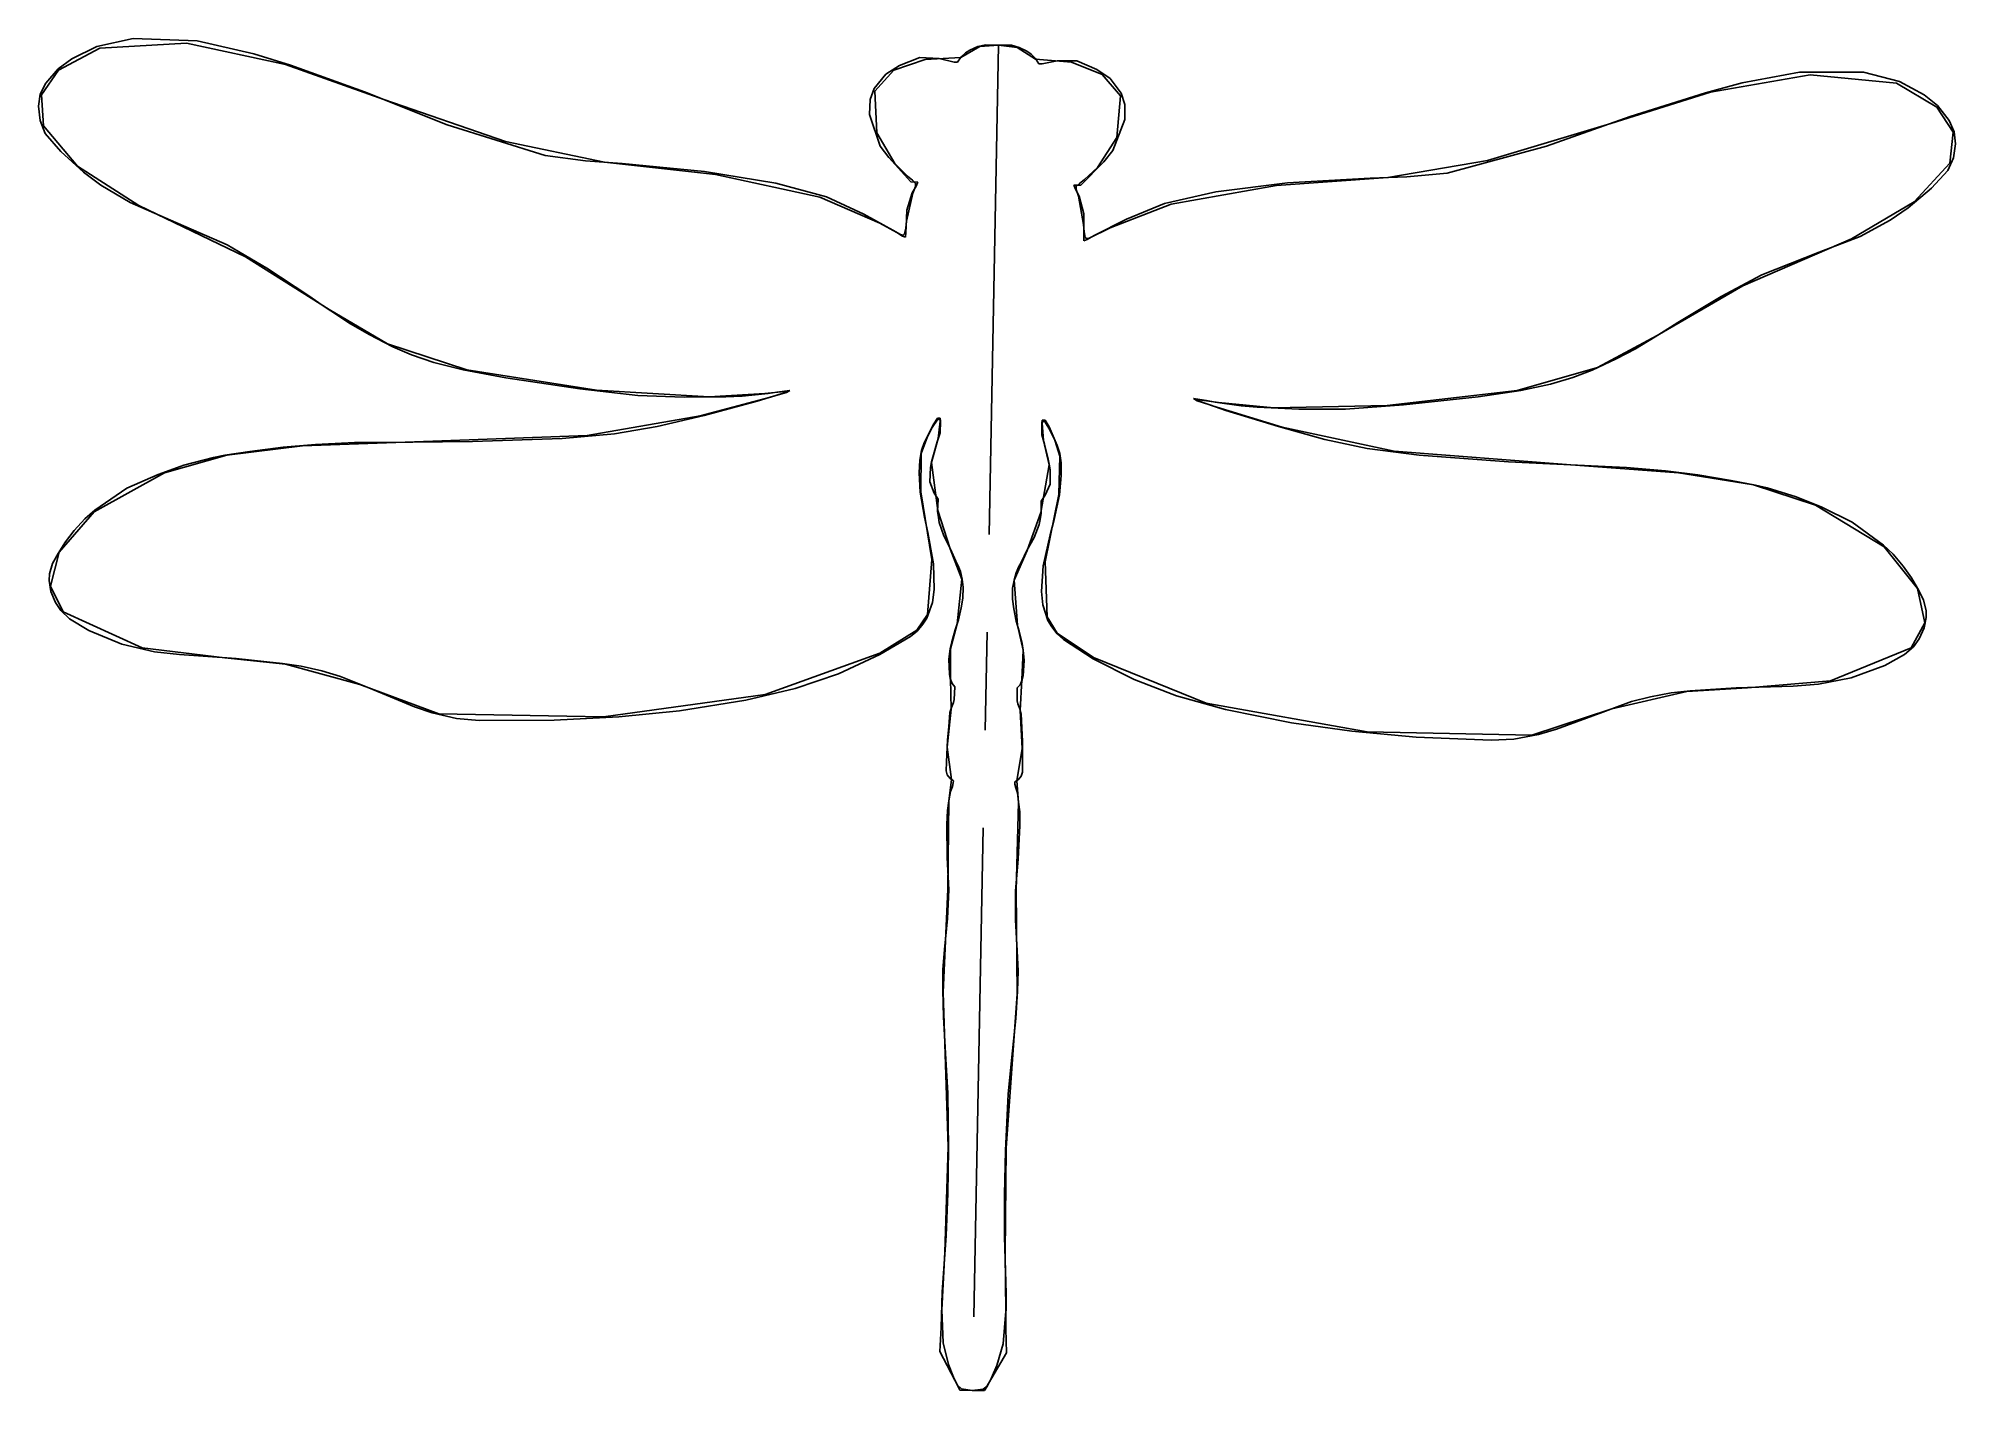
# Model space of a CAD drawing. Header units: millimetres. Extents: x 0.2 to 50, y 0 to 35.1.
import ezdxf

# ---------------------------------------------------------------- set-up
doc = ezdxf.new("R2010")
doc.units = ezdxf.units.MM
doc.linetypes.add('CENTERX2', pattern=[20.32, 12.7, -2.54, 2.54, -2.54])

msp = doc.modelspace()

# ---------------------------------------------------------------- linework, layer by layer
at = {"color": 7, "linetype": 'CENTERX2'}
for p, q in [((1.095, 34.579), (1.747, 34.897)), ((1.747, 34.897), (2.689, 35.107)), ((2.689, 35.107), (4.351, 35.042)), ((4.351, 35.042), (5.825, 34.707)), ((24.413, 34.803), (24.615, 34.894)), ((25.157, 34.926), (24.474, 0)), ((24.615, 34.894), (24.823, 34.939)), ((24.823, 34.939), (24.987, 34.933)), ((24.987, 34.933), (25.157, 34.926)), ((25.327, 34.926), (25.157, 34.926)), ((25.491, 34.926), (25.327, 34.926)), ((25.696, 34.873), (25.491, 34.926)), ((25.895, 34.774), (25.696, 34.873)), ((0.741, 34.315), (1.095, 34.579)), ((5.825, 34.707), (6.772, 34.413)), ((6.772, 34.413), (8.697, 33.72)), ((22.228, 34.181), (22.587, 34.4)), ((22.587, 34.4), (23.11, 34.607)), ((23.11, 34.607), (23.619, 34.587)), ((23.619, 34.587), (24.002, 34.492)), ((24.002, 34.492), (24.094, 34.488)), ((24.094, 34.488), (24.186, 34.625)), ((24.186, 34.625), (24.302, 34.73)), ((24.302, 34.73), (24.413, 34.803)), ((26.003, 34.697), (25.895, 34.774)), ((26.114, 34.588), (26.003, 34.697)), ((26.201, 34.447), (26.114, 34.588)), ((26.293, 34.447), (26.201, 34.447)), ((26.68, 34.527), (26.293, 34.447)), ((27.189, 34.527), (26.68, 34.527)), ((27.704, 34.3), (27.189, 34.527)), ((0.275, 33.654), (0.418, 33.943)), ((0.418, 33.943), (0.741, 34.315)), ((21.931, 33.806), (22.228, 34.181)), ((28.054, 34.067), (27.704, 34.3)), ((28.336, 33.68), (28.054, 34.067)), ((44.465, 33.952), (43.508, 33.695)), ((45.951, 34.23), (44.465, 33.952)), ((47.614, 34.23), (45.951, 34.23)), ((48.548, 33.983), (47.614, 34.23)), ((49.186, 33.639), (48.548, 33.983)), ((0.227, 33.346), (0.275, 33.654)), ((8.697, 33.72), (10.84, 32.866)), ((21.805, 33.127), (21.82, 33.517)), ((21.82, 33.517), (21.931, 33.806)), ((28.436, 33.387), (28.336, 33.68)), ((28.436, 32.998), (28.436, 33.387)), ((43.508, 33.695), (41.556, 33.078)), ((49.53, 33.362), (49.186, 33.639)), ((49.838, 32.978), (49.53, 33.362)), ((0.271, 32.974), (0.227, 33.346)), ((0.407, 32.64), (0.271, 32.974)), ((10.84, 32.866), (13.385, 32.067)), ((22.082, 32.311), (21.805, 33.127)), ((28.127, 32.193), (28.436, 32.998)), ((41.556, 33.078), (39.382, 32.309)), ((49.97, 32.683), (49.838, 32.978)), ((0.81, 32.166), (0.407, 32.64)), ((49.947, 32.004), (50.005, 32.373)), ((50.005, 32.373), (49.97, 32.683)), ((1.396, 31.636), (0.81, 32.166)), ((13.385, 32.067), (14.434, 31.93)), ((14.434, 31.93), (15.385, 31.854)), ((22.312, 32.01), (22.082, 32.311)), ((22.879, 31.384), (22.312, 32.01)), ((27.294, 31.297), (27.886, 31.901)), ((27.886, 31.901), (28.127, 32.193)), ((39.382, 32.309), (36.808, 31.609)), ((49.798, 31.675), (49.947, 32.004)), ((1.853, 31.292), (1.396, 31.636)), ((15.385, 31.854), (17.522, 31.653)), ((17.522, 31.653), (19.374, 31.344)), ((23.058, 31.377), (22.879, 31.384)), ((23.014, 31.271), (23.058, 31.377)), ((34.801, 31.474), (32.658, 31.358)), ((35.754, 31.514), (34.801, 31.474)), ((36.808, 31.609), (35.754, 31.514)), ((49.377, 31.217), (49.798, 31.675)), ((2.614, 30.842), (1.853, 31.292)), ((19.374, 31.344), (20.694, 30.99)), ((20.694, 30.99), (21.661, 30.545)), ((22.772, 30.644), (22.913, 31.095)), ((22.913, 31.095), (23.014, 31.271)), ((27.155, 31.19), (27.115, 31.297)), ((27.115, 31.297), (27.294, 31.297)), ((27.249, 31.01), (27.155, 31.19)), ((27.372, 30.554), (27.249, 31.01)), ((30.795, 31.121), (29.462, 30.819)), ((32.658, 31.358), (30.795, 31.121)), ((48.771, 30.711), (49.377, 31.217)), ((3.656, 30.388), (2.614, 30.842)), ((5.127, 29.747), (3.656, 30.388)), ((21.661, 30.545), (22.486, 30.087)), ((22.756, 30.218), (22.772, 30.644)), ((27.372, 30.128), (27.372, 30.554)), ((28.478, 30.412), (27.637, 29.986)), ((29.462, 30.819), (28.478, 30.412)), ((47.523, 29.964), (48.301, 30.384)), ((48.301, 30.384), (48.771, 30.711)), ((22.486, 30.087), (22.661, 29.976)), ((22.661, 29.976), (22.745, 29.944)), ((22.745, 29.944), (22.756, 30.218)), ((27.372, 29.854), (27.372, 30.128)), ((27.457, 29.882), (27.372, 29.854)), ((27.637, 29.986), (27.457, 29.882)), ((46.463, 29.552), (47.523, 29.964)), ((6.159, 29.144), (5.127, 29.747)), ((44.969, 28.968), (46.463, 29.552)), ((7.253, 28.424), (6.159, 29.144)), ((43.914, 28.406), (44.969, 28.968)), ((7.596, 28.184), (7.253, 28.424)), ((42.792, 27.729), (43.914, 28.406)), ((7.825, 28.031), (7.596, 28.184)), ((8.328, 27.699), (7.825, 28.031)), ((8.819, 27.416), (8.328, 27.699)), ((9.427, 27.101), (8.819, 27.416)), ((42.205, 27.359), (42.44, 27.504)), ((42.44, 27.504), (42.792, 27.729)), ((9.917, 26.891), (9.427, 27.101)), ((10.492, 26.695), (9.917, 26.891)), ((41.188, 26.783), (41.691, 27.048)), ((41.691, 27.048), (42.205, 27.359)), ((11.26, 26.5), (10.492, 26.695)), ((12.361, 26.292), (11.26, 26.5)), ((40.07, 26.302), (40.568, 26.492)), ((40.568, 26.492), (41.188, 26.783)), ((14.283, 26.008), (12.361, 26.292)), ((15.791, 25.838), (14.283, 26.008)), ((19.176, 25.89), (18.497, 25.816)), ((19.4, 25.922), (19.176, 25.89)), ((19.315, 25.816), (19.648, 25.91)), ((19.742, 25.961), (19.4, 25.922)), ((19.648, 25.91), (19.742, 25.961)), ((37.605, 25.799), (38.713, 25.964)), ((38.713, 25.964), (39.489, 26.129)), ((39.489, 26.129), (40.07, 26.302)), ((16.996, 25.791), (15.791, 25.838)), ((18.077, 25.797), (16.996, 25.791)), ((17.51, 25.319), (18.89, 25.685)), ((18.497, 25.816), (18.077, 25.797)), ((18.89, 25.685), (19.315, 25.816)), ((30.309, 25.701), (30.217, 25.756)), ((30.217, 25.756), (30.557, 25.704)), ((30.638, 25.594), (30.309, 25.701)), ((30.557, 25.704), (30.78, 25.664)), ((31.057, 25.447), (30.638, 25.594)), ((30.78, 25.664), (31.456, 25.563)), ((32.422, 25.027), (31.057, 25.447)), ((31.456, 25.563), (31.875, 25.528)), ((31.875, 25.528), (32.955, 25.479)), ((32.955, 25.479), (34.16, 25.479)), ((34.16, 25.479), (35.674, 25.59)), ((35.674, 25.59), (37.605, 25.799)), ((15.185, 24.836), (16.29, 25.034)), ((16.29, 25.034), (17.51, 25.319)), ((23.459, 25.077), (23.227, 24.608)), ((23.569, 25.247), (23.459, 25.077)), ((23.643, 25.244), (23.569, 25.247)), ((23.639, 24.866), (23.651, 25.172)), ((23.651, 25.172), (23.643, 25.244)), ((26.28, 25.121), (26.291, 25.193)), ((26.28, 24.815), (26.28, 25.121)), ((26.291, 25.193), (26.365, 25.193)), ((26.365, 25.193), (26.468, 25.018)), ((26.468, 25.018), (26.682, 24.541)), ((33.63, 24.695), (32.422, 25.027)), ((5.714, 24.384), (6.582, 24.493)), ((6.582, 24.493), (7.426, 24.566)), ((7.426, 24.566), (8.434, 24.612)), ((8.434, 24.612), (9.171, 24.619)), ((9.171, 24.619), (11.501, 24.638)), ((11.501, 24.638), (13.828, 24.722)), ((13.828, 24.722), (15.185, 24.836)), ((23.152, 24.403), (23.109, 24.157)), ((23.227, 24.608), (23.152, 24.403)), ((23.45, 24.237), (23.564, 24.631)), ((23.564, 24.631), (23.639, 24.866)), ((26.346, 24.576), (26.28, 24.815)), ((26.444, 24.179), (26.346, 24.576)), ((26.682, 24.541), (26.749, 24.332)), ((34.726, 24.455), (33.63, 24.695)), ((36.078, 24.288), (34.726, 24.455)), ((3.334, 23.784), (4.003, 24.024)), ((4.003, 24.024), (4.771, 24.226)), ((4.771, 24.226), (5.072, 24.287)), ((5.072, 24.287), (5.714, 24.384)), ((23.109, 24.157), (23.096, 23.828)), ((23.373, 23.596), (23.388, 23.965)), ((23.388, 23.965), (23.417, 24.113)), ((23.417, 24.113), (23.45, 24.237)), ((26.472, 24.053), (26.444, 24.179)), ((26.496, 23.904), (26.472, 24.053)), ((26.496, 23.535), (26.496, 23.904)), ((26.749, 24.332), (26.782, 24.085)), ((26.782, 24.085), (26.782, 23.756)), ((38.4, 24.112), (36.078, 24.288)), ((40.728, 24.002), (38.4, 24.112)), ((41.464, 23.966), (40.728, 24.002)), ((42.469, 23.881), (41.464, 23.966)), ((1.696, 22.856), (2.524, 23.426)), ((2.524, 23.426), (3.334, 23.784)), ((23.096, 23.828), (23.122, 23.327)), ((23.488, 23.302), (23.373, 23.596)), ((26.37, 23.245), (26.496, 23.535)), ((26.782, 23.756), (26.736, 23.256)), ((43.309, 23.775), (42.469, 23.881)), ((44.173, 23.632), (43.309, 23.775)), ((44.81, 23.51), (44.173, 23.632)), ((45.109, 23.438), (44.81, 23.51)), ((45.868, 23.206), (45.109, 23.438)), ((23.122, 23.327), (23.235, 22.679)), ((23.541, 23.226), (23.488, 23.302)), ((23.587, 23.148), (23.541, 23.226)), ((23.574, 22.825), (23.587, 23.148)), ((26.265, 23.096), (26.314, 23.172)), ((26.265, 22.773), (26.265, 23.096)), ((26.314, 23.172), (26.37, 23.245)), ((26.736, 23.256), (26.598, 22.613)), ((46.527, 22.94), (45.868, 23.206)), ((47.322, 22.551), (46.527, 22.94)), ((1.159, 22.334), (1.433, 22.633)), ((1.433, 22.633), (1.696, 22.856)), ((23.235, 22.679), (23.322, 22.28)), ((23.595, 22.669), (23.574, 22.825)), ((23.618, 22.54), (23.595, 22.669)), ((23.737, 22.194), (23.618, 22.54)), ((26.078, 22.148), (26.21, 22.49)), ((26.21, 22.49), (26.238, 22.617)), ((26.238, 22.617), (26.265, 22.773)), ((26.598, 22.613), (26.496, 22.217)), ((48.128, 21.949), (47.322, 22.551)), ((0.74, 21.735), (0.933, 22.037)), ((0.933, 22.037), (1.159, 22.334)), ((23.322, 22.28), (23.47, 21.468)), ((23.908, 21.848), (23.737, 22.194)), ((25.894, 21.809), (26.078, 22.148)), ((26.496, 22.217), (26.316, 21.412)), ((48.382, 21.716), (48.128, 21.949)), ((0.516, 21.207), (0.599, 21.471)), ((0.599, 21.471), (0.74, 21.735)), ((23.47, 21.468), (23.488, 20.8)), ((24.047, 21.533), (23.908, 21.848)), ((24.099, 21.429), (24.047, 21.533)), ((24.169, 21.262), (24.099, 21.429)), ((25.686, 21.398), (25.742, 21.5)), ((25.742, 21.5), (25.894, 21.809)), ((26.316, 21.412), (26.272, 20.745)), ((48.644, 21.406), (48.382, 21.716)), ((48.859, 21.101), (48.644, 21.406)), ((0.509, 21.028), (0.516, 21.207)), ((0.552, 20.75), (0.509, 21.028)), ((24.213, 21.065), (24.169, 21.262)), ((24.241, 20.859), (24.213, 21.065)), ((25.522, 20.834), (25.558, 21.039)), ((25.558, 21.039), (25.61, 21.234)), ((25.61, 21.234), (25.686, 21.398)), ((49.04, 20.791), (48.859, 21.101)), ((0.675, 20.463), (0.552, 20.75)), ((0.809, 20.25), (0.675, 20.463)), ((23.442, 20.457), (23.297, 20.057)), ((23.488, 20.8), (23.442, 20.457)), ((24.189, 20.323), (24.23, 20.573)), ((24.23, 20.573), (24.241, 20.859)), ((25.522, 20.548), (25.522, 20.834)), ((25.553, 20.297), (25.522, 20.548)), ((26.272, 20.745), (26.305, 20.401)), ((49.17, 20.522), (49.04, 20.791)), ((49.243, 20.255), (49.17, 20.522)), ((1.038, 20.04), (0.809, 20.25)), ((1.537, 19.735), (1.038, 20.04)), ((23.297, 20.057), (23.189, 19.895)), ((24.031, 19.753), (24.115, 20.009)), ((24.115, 20.009), (24.189, 20.323)), ((25.615, 19.98), (25.553, 20.297)), ((25.689, 19.721), (25.615, 19.98)), ((26.305, 20.401), (26.434, 19.996)), ((26.434, 19.996), (26.536, 19.829)), ((49.189, 19.8), (49.243, 20.076)), ((49.243, 20.076), (49.243, 20.255)), ((2.392, 19.383), (1.537, 19.735)), ((22.87, 19.575), (22.076, 19.109)), ((23.04, 19.719), (22.87, 19.575)), ((23.189, 19.895), (23.04, 19.719)), ((23.901, 19.261), (23.94, 19.436)), ((23.94, 19.436), (24.031, 19.753)), ((25.767, 19.401), (25.689, 19.721)), ((26.536, 19.829), (26.677, 19.648)), ((26.677, 19.648), (26.842, 19.498)), ((26.842, 19.498), (27.617, 19.001)), ((48.912, 19.31), (49.055, 19.518)), ((49.055, 19.518), (49.189, 19.8)), ((3.24, 19.183), (2.392, 19.383)), ((3.896, 19.112), (3.24, 19.183)), ((5.367, 19.006), (3.896, 19.112)), ((6.163, 18.919), (5.367, 19.006)), ((6.563, 18.881), (6.163, 18.919)), ((22.076, 19.109), (20.999, 18.612)), ((23.865, 18.992), (23.901, 19.261)), ((23.88, 18.598), (23.865, 18.992)), ((25.799, 19.224), (25.767, 19.401)), ((25.794, 18.561), (25.825, 18.953)), ((25.825, 18.953), (25.799, 19.224)), ((27.617, 19.001), (28.674, 18.462)), ((48.165, 18.824), (48.675, 19.109)), ((48.675, 19.109), (48.912, 19.31)), ((7.054, 18.808), (6.563, 18.881)), ((7.583, 18.684), (7.054, 18.808)), ((8.069, 18.543), (7.583, 18.684)), ((8.804, 18.242), (8.069, 18.543)), ((20.999, 18.612), (19.877, 18.227)), ((23.899, 18.492), (23.88, 18.598)), ((23.949, 18.359), (23.899, 18.492)), ((25.716, 18.325), (25.771, 18.455)), ((25.771, 18.455), (25.794, 18.561)), ((28.674, 18.462), (29.78, 18.034)), ((46.441, 18.339), (47.296, 18.505)), ((47.296, 18.505), (48.165, 18.824)), ((9.477, 17.965), (8.804, 18.242)), ((9.989, 17.753), (9.477, 17.965)), ((18.594, 17.923), (16.872, 17.647)), ((19.877, 18.227), (18.594, 17.923)), ((24.021, 18.273), (23.949, 18.359)), ((23.987, 17.861), (24.008, 17.941)), ((24.008, 17.941), (24.021, 18.273)), ((25.641, 18.242), (25.716, 18.325)), ((25.641, 17.909), (25.641, 18.242)), ((29.78, 18.034), (31.05, 17.68)), ((41.592, 17.888), (42.082, 18.01)), ((42.082, 18.01), (42.616, 18.113)), ((42.616, 18.113), (43.109, 18.167)), ((43.109, 18.167), (43.51, 18.19)), ((43.51, 18.19), (44.309, 18.245)), ((44.309, 18.245), (45.784, 18.293)), ((45.784, 18.293), (46.441, 18.339)), ((10.448, 17.598), (9.989, 17.753)), ((11.086, 17.446), (10.448, 17.598)), ((11.674, 17.397), (11.086, 17.446)), ((15.297, 17.495), (13.622, 17.406)), ((16.872, 17.647), (15.297, 17.495)), ((23.862, 17.24), (23.894, 17.606)), ((23.894, 17.606), (23.925, 17.708)), ((23.925, 17.708), (23.95, 17.779)), ((23.95, 17.779), (23.987, 17.861)), ((25.659, 17.828), (25.641, 17.909)), ((25.692, 17.745), (25.659, 17.828)), ((25.714, 17.673), (25.692, 17.745)), ((25.742, 17.57), (25.714, 17.673)), ((25.76, 17.203), (25.742, 17.57)), ((31.05, 17.68), (32.76, 17.336)), ((40.162, 17.365), (40.845, 17.616)), ((40.845, 17.616), (41.592, 17.888)), ((13.622, 17.406), (11.674, 17.397)), ((23.831, 16.897), (23.862, 17.24)), ((25.777, 16.859), (25.76, 17.203)), ((32.76, 17.336), (34.328, 17.123)), ((34.328, 17.123), (35.998, 16.969)), ((35.998, 16.969), (37.944, 16.883)), ((38.534, 16.909), (39.177, 17.037)), ((39.177, 17.037), (39.642, 17.174)), ((39.642, 17.174), (40.162, 17.365)), ((23.808, 16.313), (23.831, 16.897)), ((25.777, 16.275), (25.777, 16.859)), ((37.944, 16.883), (38.534, 16.909)), ((23.8, 16.095), (23.808, 16.313)), ((23.826, 15.987), (23.8, 16.095)), ((23.902, 15.895), (23.826, 15.987)), ((25.667, 15.86), (25.747, 15.95)), ((25.747, 15.95), (25.777, 16.057)), ((25.777, 16.057), (25.777, 16.275)), ((23.869, 15.314), (23.911, 15.557)), ((23.984, 15.834), (23.902, 15.895)), ((23.911, 15.557), (23.958, 15.684)), ((23.958, 15.684), (23.982, 15.78)), ((23.982, 15.78), (23.984, 15.834)), ((25.583, 15.803), (25.667, 15.86)), ((25.583, 15.749), (25.583, 15.803)), ((25.602, 15.652), (25.583, 15.749)), ((25.645, 15.523), (25.602, 15.652)), ((25.677, 15.278), (25.645, 15.523)), ((23.815, 14.697), (23.83, 15.061)), ((23.83, 15.061), (23.869, 15.314)), ((25.707, 15.024), (25.677, 15.278)), ((25.707, 14.66), (25.707, 15.024)), ((23.824, 13.844), (23.815, 14.697)), ((25.665, 13.808), (25.707, 14.66)), ((23.863, 13.002), (23.824, 13.844)), ((25.593, 12.968), (25.665, 13.808)), ((23.834, 12.259), (23.863, 13.002)), ((25.593, 12.225), (25.593, 12.968)), ((23.751, 11.452), (23.834, 12.259)), ((25.644, 11.415), (25.593, 12.225)), ((23.708, 10.934), (23.751, 11.452)), ((25.667, 10.896), (25.644, 11.415)), ((23.708, 10.408), (23.708, 10.934)), ((25.646, 10.371), (25.667, 10.896)), ((23.725, 9.694), (23.708, 10.408)), ((25.602, 9.658), (25.646, 10.371)), ((23.791, 8.607), (23.725, 9.694)), ((25.494, 8.573), (25.602, 9.658)), ((23.843, 7.724), (23.791, 8.607)), ((25.406, 7.693), (25.494, 8.573)), ((23.856, 6.26), (23.843, 7.724)), ((25.337, 6.231), (25.406, 7.693)), ((23.839, 5.114), (23.856, 6.26)), ((25.309, 5.085), (25.337, 6.231)), ((23.797, 4.026), (23.839, 5.114)), ((25.309, 3.997), (25.309, 5.085)), ((23.69, 2.557), (23.797, 4.026)), ((25.358, 2.524), (25.309, 3.997)), ((23.669, 1.641), (23.69, 2.557)), ((25.343, 1.608), (25.358, 2.524)), ((23.628, 1.013), (23.669, 1.641)), ((25.359, 0.979), (25.343, 1.608)), ((24.113, 0.093), (23.628, 1.013)), ((24.839, 0.079), (25.359, 0.979)), ((24.087, 0.143), (24.113, 0.093)), ((24.154, 0.012), (24.087, 0.143)), ((24.474, 0), (24.154, 0.012)), ((24.474, 0), (24.795, 0)), ((24.795, 0), (24.866, 0.128)), ((24.866, 0.128), (24.839, 0.079))]:
    msp.add_line(p, q, dxfattribs=at)
at = {"color": 7, "linetype": 'Continuous', "flags": 128}
for points in [[(24.087, 0.143), (24.089, 0.14), (24.089, 0.14), (24.089, 0.14), (24.087, 0.143), (24.08, 0.157), (24.055, 0.208), (23.989, 0.351), (23.861, 0.677), (23.718, 1.243), (23.687, 2.097), (23.76, 3.595), (23.846, 6.326), (23.715, 10.339), (23.843, 13.016), (23.87, 15.3), (23.937, 15.866), (23.826, 16.706), (23.924, 17.695), (23.91, 18.486), (23.909, 19.262), (24.079, 19.907), (24.206, 21.064), (23.901, 21.854), (23.583, 22.852), (23.418, 24.093), (23.587, 24.722), (23.64, 25.168), (23.628, 25.209), (23.611, 25.221), (23.587, 25.215), (23.562, 25.197), (23.432, 25.003), (23.3, 24.741), (23.149, 24.327), (23.141, 23.337), (23.425, 21.574), (23.316, 20.152), (23.039, 19.739), (22.073, 19.143), (19.1, 18.069), (14.902, 17.492), (10.626, 17.569), (8.574, 18.333), (6.642, 18.862), (5.071, 19.021), (2.925, 19.281), (0.872, 20.219), (0.543, 20.885), (0.769, 21.767), (1.673, 22.812), (3.5, 23.826), (5.125, 24.287), (7.088, 24.529), (9.996, 24.628), (14.48, 24.799), (17.409, 25.307), (19.237, 25.792), (19.537, 25.884), (19.606, 25.91), (19.623, 25.918), (19.63, 25.924), (19.631, 25.927), (19.631, 25.929), (19.627, 25.932), (19.621, 25.933), (19.597, 25.935), (19.086, 25.883), (17.644, 25.801), (14.714, 25.975), (11.349, 26.501), (9.296, 27.18), (7.777, 28.065), (5.604, 29.439), (2.835, 30.772), (1.248, 31.79), (0.359, 32.835), (0.306, 33.639), (0.75, 34.277), (1.824, 34.852), (4.071, 34.985), (6.643, 34.429), (9.193, 33.518), (12.357, 32.43), (14.927, 31.897), (17.807, 31.57), (20.515, 30.984), (22.077, 30.305), (22.607, 30.019), (22.678, 30), (22.719, 30.03), (22.749, 30.176), (22.767, 30.364), (22.93, 31.09), (22.998, 31.262), (22.997, 31.343), (22.919, 31.422), (22.791, 31.532), (22.468, 31.861), (21.995, 32.653), (21.941, 33.739), (22.437, 34.277), (23.251, 34.56), (24.181, 34.606), (24.67, 34.893), (25.157, 34.926)], [(24.866, 0.128), (24.865, 0.125), (24.865, 0.125), (24.865, 0.125), (24.866, 0.127), (24.874, 0.141), (24.901, 0.191), (24.972, 0.332), (25.114, 0.653), (25.279, 1.212), (25.343, 2.065), (25.328, 3.564), (25.35, 6.297), (25.637, 10.301), (25.613, 12.981), (25.676, 15.265), (25.631, 15.833), (25.774, 16.668), (25.715, 17.66), (25.76, 18.45), (25.792, 19.225), (25.647, 19.876), (25.565, 21.038), (25.9, 21.815), (26.257, 22.8), (26.471, 24.034), (26.326, 24.669), (26.291, 25.116), (26.305, 25.157), (26.322, 25.168), (26.346, 25.162), (26.37, 25.142), (26.492, 24.944), (26.614, 24.677), (26.749, 24.257), (26.718, 23.267), (26.365, 21.516), (26.418, 20.091), (26.68, 19.668), (27.621, 19.034), (30.55, 17.846), (34.723, 17.105), (38.998, 17.015), (41.079, 17.697), (43.03, 18.151), (44.605, 18.249), (46.76, 18.424), (48.848, 19.282), (49.203, 19.934), (49.011, 20.824), (48.149, 21.904), (46.363, 22.989), (44.757, 23.513), (42.806, 23.831), (39.903, 24.044), (35.43, 24.39), (32.523, 25.012), (30.715, 25.568), (30.419, 25.671), (30.351, 25.7), (30.335, 25.709), (30.328, 25.715), (30.327, 25.718), (30.327, 25.72), (30.331, 25.723), (30.337, 25.724), (30.361, 25.725), (30.87, 25.653), (32.307, 25.515), (35.242, 25.574), (38.625, 25.968), (40.703, 26.566), (42.255, 27.391), (44.48, 28.679), (47.299, 29.903), (48.925, 30.859), (49.854, 31.868), (49.939, 32.67), (49.52, 33.324), (48.469, 33.941), (46.229, 34.161), (43.637, 33.706), (41.053, 32.895), (37.849, 31.932), (35.261, 31.499), (32.37, 31.285), (29.641, 30.805), (28.053, 30.188), (27.513, 29.923), (27.441, 29.907), (27.402, 29.939), (27.376, 30.085), (27.366, 30.274), (27.231, 31.006), (27.17, 31.181), (27.174, 31.261), (27.256, 31.337), (27.388, 31.442), (27.724, 31.758), (28.227, 32.531), (28.324, 33.614), (27.849, 34.171), (27.047, 34.486), (26.119, 34.568), (25.641, 34.874), (25.157, 34.926)], [(24.474, 0), (24.195, 0.051), (24.087, 0.143)], [(24.474, 0), (24.755, 0.04), (24.866, 0.128)]]:
    msp.add_lwpolyline(points, dxfattribs=at)

doc.saveas('drawing.dxf')
